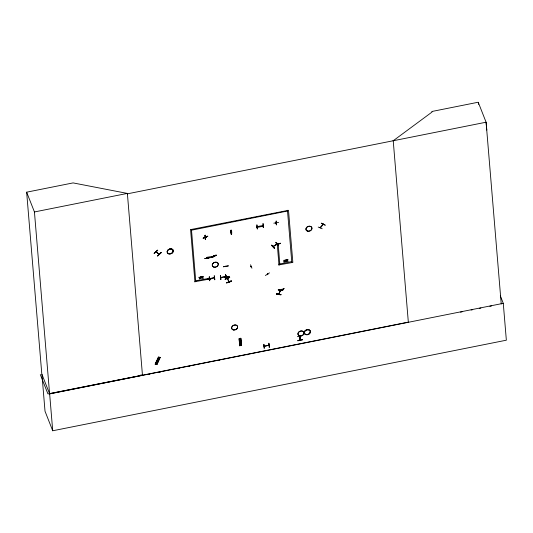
<?xml version="1.0" encoding="UTF-8"?>
<svg xmlns="http://www.w3.org/2000/svg" width="533" height="533" viewBox="0 0 533 533"><rect width="100%" height="100%" fill="white"/><g stroke="black" fill="none" stroke-linecap="round" stroke-linejoin="round"><path stroke-width="0.8" d="M297.401 336.649L302.198 335.597M322.192 228.757L318.221 227.058M207.43 258.518L207.297 258.192M208.789 278.406L209.096 279.052L208.616 278.193M276.38 223.26L276.221 222.627M277.073 243.661C277.426 244.594 272.043 247.439 273.529 246.226M276.72 243.927L276.76 244.267L277.027 243.874M277.113 244.021L276.98 243.561M271.537 245.387L274.242 248.291L274.402 247.972M271.717 245.213L274.422 248.118M155.976 251.596C156.049 252.142 158.814 254.054 159.28 253.901M207.357 258.132L207.224 258.598L207.157 258.192M209.109 278.992L209.003 278.679M276.121 223.041L276.027 222.667M279.026 293.95L278.846 294.303L278.686 293.623M226.585 276.454L226.738 277.073L226.918 276.72M227.091 276.52L227.145 276.92L226.945 276.44M320.619 227.258L320.42 227.145M323.185 224.22L322.991 224.679L322.765 224.24M320.426 227.818L323.324 224.306M299.832 338.382L300.246 337.982M263.249 225.566L263.349 225.199M276.44 293.743L281.024 294.669L276.4 294.123L280.931 294.882M204.985 235.386L205.278 239.297L205.185 235.186M231.275 234.1C230.163 228.797 231.982 228.57 231.702 234.047L231.369 233.934M220.875 279.492L220.555 275.568L220.662 279.565M264.008 344.305L264.341 348.196M267.719 274.209L267.673 274.688L267.306 274.162M281.977 289.745L281.577 289.659L281.857 289.892L281.624 289.266L281.997 289.792L281.87 289.419M299.759 338.082L300.179 337.969M278.233 289.959L282.856 290.498L278.333 289.739M278.706 294.236L280.338 290.398M227.171 276.72L226.738 276.86M155.556 364.279L158.674 357.177M159.76 357.317L156.349 364.479M156.755 364.519L160.18 357.476M269.058 345.244L264.321 346.15M264.681 345.897L264.248 346.363L268.952 345.244M268.519 345.351L268.505 345.004L269.058 345.404L268.839 344.938M205.392 237.238L205.891 237.278L205.718 236.825M231.615 231.988L230.749 232.315L231.608 231.968M231.668 231.995L231.189 232.268L231.069 231.808M209.622 278.686L214.346 277.46M210.069 278.759L209.942 278.273M214.393 277.74L213.96 278.006L213.906 277.5M320.28 227.711L323.071 223.933M323.291 224.34L323.205 224M199.775 277.833L200.495 276.927L199.955 277.973L200.661 278.659L199.788 278.086C198.249 280.151 200.528 277.686 198.889 277.247L199.775 277.833L199.182 277.187M199.382 278.912L199.788 278.086M202.28 277.327L203.006 276.427L202.28 277.327L201.721 276.767M201.394 276.747C203.206 277.013 200.888 278.559 201.894 278.413L202.293 277.586L203.173 278.159L202.433 277.393L203.173 278.159M285.055 260.044L284.642 260.884L285.088 260.124M284.655 261.143L285.242 261.77L284.655 261.143L283.949 262.029L284.475 260.997L283.916 261.95M284.256 261.969L284.689 261.223M286.594 259.824L287.154 260.384L287.907 259.564L287.567 259.544M288.013 261.13L287.167 260.637C285.628 262.702 287.907 260.237 286.268 259.804M286.767 261.47L287.167 260.637M199.955 277.973L200.495 276.927M202.467 277.473L203.006 276.427M285.208 261.69L284.795 260.943L285.368 259.977M284.829 261.03L285.402 260.064M287.873 259.478L287.307 260.444L288.047 261.21M281.477 289.312L281.777 289.519M278.899 294.269L280.578 290.352M227.371 278.532L228.91 281.937L228.63 281.391M228.764 281.664L228.817 281.264L229.11 281.87L227.558 278.419M213.553 255.554L213.793 256.2L213.813 255.74M213.653 255.86L213.786 256.16M225.546 276.687L220.822 277.613L220.649 277.2M264.275 346.203L264.208 345.864M205.878 237.298L205.405 237.378M230.789 232.168L230.669 232.108M214.239 277.44L214.253 277.633M256.806 226.445C257.899 227.464 255.66 227.051 257.066 226.925M256.566 227.185L257.013 226.931M278.239 289.892L282.776 290.645M325.17 225.179L321.286 223.154L325.19 225.119M240.263 345.617L239.677 338.562L240.243 345.631L239.71 345.737L239.11 338.675L240.816 338.255L241.522 345.377L240.996 345.477L241.436 345.351L240.816 338.255L240.436 338.428L241.003 345.484M240.503 338.322L241.376 345.244M239.697 345.73L241.562 345.364M205.285 236.952L205.585 237.725L205.565 237.032M273.536 246.499L273.362 246.073L273.609 246.453M157.608 250.177L154.084 253.422L157.601 250.184M154.23 253.501L157.748 250.27M156.122 251.902L159.267 254.361L158.974 253.748M157.568 255.813L161.079 252.569L157.641 255.96M161.119 252.715L157.601 255.947L161.059 252.549M207.177 258.219L207.384 258.525M277.873 243.434L277.906 243.867L277.979 243.461M323.038 224.673L322.958 224.333M227.384 278.772L225.832 275.095L227.198 278.872L227.718 278.732L227.491 278.146M393.221 140.752L432.01 112.07L431.783 111.504L478.221 102.229L486.089 122.21L486.809 130.099M271.544 245.393L271.697 245.073L274.462 248.138M277.14 243.974L273.143 246.413M278.486 245.347L275.721 242.282L278.426 245.187M269.465 272.863L265.381 275.528M279.865 291.098C286.727 285.915 284.169 289.772 279.845 291.065M158.854 357.137L158.474 357.137L155.203 364.119M156.869 364.579L155.15 364.239L158.561 357.083L160.053 357.376L156.835 364.572L156.449 364.459M156.729 364.472L160.053 357.376L159.68 357.376M273.269 246.712L273.009 246.266M320.566 227.398L320.233 227.791L320.146 227.411M239.137 338.682L239.723 345.737L239.344 338.635M239.657 338.575L240.11 345.611M264.121 348.269L263.795 344.371M205.471 239.257L205.158 235.206M230.769 230.236L231.062 234.167M209.209 276.834L209.516 280.738M276.834 244.214L276.587 243.781M300.172 338.355L299.746 338.402M229.663 277.267L225.066 279.192L229.736 277.44M225.119 279.319L229.71 277.373M227.258 278.246L227.678 278.732L227.411 278.093M226.665 282.783C234.76 278.986 231.175 282.237 226.652 282.743M299.293 336.316L299.633 340.214M299.806 340.067L299.559 336.276M203.193 238.184L207.79 236.272M203.22 238.258L207.75 236.159L203.133 238.058M211.554 256.999L216.151 255.08M211.614 257.153L216.131 255.041M211.601 257.126C219.396 253.368 216.191 256.406 211.541 256.959M250.53 264.774L251.942 268.199M251.103 266.533C250.084 266.707 251.603 267.066 251.103 266.247M250.87 266.866L250.637 266.44L251.263 266.68L250.99 266.247M226.538 276.487L226.738 277.073L227.178 276.867M221.268 277.36L220.875 277.646L220.749 277.14M221.215 277.58L221.235 277.38M225.599 276.52L225.086 276.78L225.046 276.287M231.189 232.248L231.062 231.768M220.862 277.426L225.546 276.534M500.314 295.808L503.279 303.337L506.35 340.194L52.72 430.771L49.649 393.914L41.801 373.973L26.65 192.18L73.081 182.906L127.307 193.412L127.407 193.825M26.65 192.18L34.438 211.954L127.374 193.399L142.491 375.632M190.508 229.616L288.5 210.315L292.844 262.409L278.912 264.928M256.966 227.451L263.409 226.165L263.349 225.406L256.899 226.692L256.866 227.205M206.997 257.286L213.54 256.24L213.6 256.999L207.157 258.292L207.077 257.879M277.113 243.334L278.146 243.388L279.792 263.982M284.049 260.244L284.642 260.884M200.528 277.007L200.181 276.987M225.472 274.602L226.032 278.493L225.699 278.379M194.845 281.717L208.776 279.199L208.709 278.439L195.724 280.764M225.799 278.512L225.372 274.475M239.264 339.294L240.876 338.975M297.754 340.827L302.584 339.841M269.158 347.103L269.491 347.216L268.832 343.199M49.649 393.914L503.279 303.337M148.201 374.492L149.833 374.166M158.801 372.374L160.433 372.047M177.562 368.629L179.188 368.303M188.162 366.511L189.795 366.184M217.524 360.648L219.156 360.321M246.886 354.785L248.518 354.465M460.505 312.131L462.131 311.812M471.092 310.019L472.724 309.693M479.24 308.394L480.873 308.067M489.834 306.282L491.459 305.955M228.337 265.874L223.447 266.773L228.324 265.867M224.32 277.26L229.157 276.307M224.366 277.387L229.21 276.447L224.313 277.233M159.14 254.041L159.427 254.234M205.252 235.353L205.485 239.104M278.652 222.388L273.809 223.18M257.153 228.784L257.486 228.897L256.859 224.873M280.351 243.261C271.583 244.627 276.454 245.267 280.345 243.215M275.561 244.327L280.405 243.414M275.588 244.534L280.418 243.574M209.629 257.499L204.852 258.618L209.676 257.599M209.676 257.459L204.852 258.618M214.419 277.893L206.537 279.412C206.404 280.005 211.914 279.292 211.368 278.433M211.428 278.606L206.591 279.572L211.374 278.473M214.546 279.605L214.879 279.718L214.253 275.694L214.666 279.738M276.174 221.068L276.354 225.006L276.154 221.055M263.275 227.618L263.036 223.514L263.369 227.578M267.573 274.288L267.819 274.555L267.533 274.009M205.511 237.398L205.611 237.725L205.678 237.318M209.629 278.819L209.602 278.339M300.059 336.043L300.419 340.074L300.092 336.163M300.332 336.103L300.679 340.007M268.958 343.325L269.225 347.269M256.979 224.999L257.246 228.91M231.169 230.149L231.429 234.094M226.865 276.707L226.752 276.42M263.309 225.712L263.182 225.232M276.434 293.79L280.958 294.549M227.498 278.799L227.251 278.159M205.571 237.678L205.378 236.892M140.839 374.899L142.458 375.205L47.943 393.92L40.295 374.512M158.221 357.81L159.713 358.096M276.361 223.307L276.387 222.987M156.276 252.262L156.082 251.609M159.214 254.354L159.047 253.741M277.733 243.508L277.906 243.867L277.873 243.474M207.051 258.239L207.224 258.598L207.19 258.205M320.706 227.478L320.353 227.165M225.692 266.38L225.832 266.693L225.726 266.194M209.682 278.812L209.509 278.399M284.795 260.943L285.535 261.716M283.756 260.304L284.509 261.077M199.922 277.893L200.661 278.659M286.561 259.744L287.154 260.384M201.687 276.687L202.254 277.247M228.87 281.91L228.657 281.331M283.962 288.46L280.052 291.384M287.46 210.262L291.804 262.356M287.527 211.021L191.507 230.189M291.738 261.596L278.846 264.168M276.047 222.661L276.361 223.347M275.854 222.701L276.174 223.334M275.841 222.827L275.947 223.027M263.249 225.159L263.482 225.706L263.149 225.419M256.466 226.732L256.639 227.185M280.465 290.065L280.411 290.785L280.291 290.465M280.225 290.112L280.445 290.758L280.105 290.385M278.906 293.616L279.045 293.956M267.433 273.975L267.706 274.682L267.293 274.075M264.541 345.797L264.768 346.237M264.108 345.924L264.335 346.37L264.121 346.064M225.892 266.16L226.072 266.613M225.432 276.247L225.559 276.707L225.379 276.214M213.713 255.487L213.973 256.047M205.771 236.859L205.945 237.272M205.485 236.978L205.771 237.658M241.103 341.979L239.49 342.299M241.163 342.692L239.55 343.019M241.222 343.332L239.61 343.652M241.282 344.045L239.67 344.371M207.244 257.845L207.41 258.205M241.316 344.525L239.71 344.844M213.86 277.553L213.846 277.78M191.447 229.43L195.784 281.524M210.075 278.379L210.169 278.719M209.775 280.711L209.382 276.654M156.316 251.776L156.462 252.142M155.856 251.703L156.002 252.076M158.234 361.121L156.742 360.834M157.901 361.84L156.402 361.554M157.601 362.48L156.109 362.193M157.262 363.2L155.769 362.913M157.035 363.679L155.543 363.393M52.72 430.771L45.012 411.203L41.94 374.339M302.564 339.681L297.687 340.494M478.441 102.802L478.587 104.381M127.307 193.412L127.347 193.839L486.089 122.21L501.233 304.003M393.187 140.326L408.331 322.119L49.589 393.747L34.438 211.954M300.359 336.11L300.685 340.021M277.207 243.574L279.006 265.174M225.499 274.602L225.825 278.512M225.412 274.482L225.765 278.546M220.515 275.461L220.835 279.365M207.09 257.532L207.157 258.292M190.601 229.863L194.945 281.957M231.675 232.135L231.502 231.702L231.728 232.121M231.295 280.951L226.718 282.91L231.295 280.951M168.901 253.875A3.111 2.412 -21.5 0 0 173.252 250.856A3.111 2.412 -21.5 0 0 168.548 249.644A3.111 2.412 -21.5 0 0 168.901 253.875M168.861 253.728A3.085 2.392 -21.5 0 0 173.185 250.737A3.085 2.392 -21.5 0 0 168.515 249.537A3.085 2.392 -21.5 0 0 168.861 253.728A3.111 2.412 -21.5 0 0 173.225 250.776A3.111 2.412 -21.5 0 0 168.515 249.571A3.111 2.412 -21.5 0 0 168.868 253.795M307.634 231.182A3.098 2.399 -21.5 0 0 311.972 228.171A3.098 2.399 -21.5 0 0 307.281 226.965A3.098 2.399 -21.5 0 0 307.634 231.182M307.594 231.049A3.085 2.392 -21.5 0 0 311.912 228.057A3.085 2.392 -21.5 0 0 307.241 226.858A3.085 2.392 -21.5 0 0 307.594 231.049M233.327 329.927A3.098 2.399 -21.5 0 0 237.665 326.916A3.098 2.399 -21.5 0 0 232.974 325.716A3.098 2.399 -21.5 0 0 233.327 329.927M233.287 329.8A3.085 2.392 -21.5 0 0 237.605 326.802A3.085 2.392 -21.5 0 0 232.934 325.603A3.085 2.392 -21.5 0 0 233.287 329.8M306.015 334.651A3.098 2.399 -21.5 0 0 310.353 331.639A3.098 2.399 -21.5 0 0 305.662 330.433A3.098 2.399 -21.5 0 0 306.015 334.651A3.111 2.412 -21.5 0 0 310.339 331.573A3.085 2.392 -21.5 0 0 305.622 330.327A3.085 2.392 -21.5 0 0 305.975 334.517A3.085 2.392 -21.5 0 0 310.293 331.526A3.111 2.412 -21.5 0 0 305.629 330.36A3.111 2.412 -21.5 0 0 305.982 334.591M299.639 335.923A3.098 2.399 -21.5 0 0 303.977 332.912A3.098 2.399 -21.5 0 0 299.286 331.713A3.098 2.399 -21.5 0 0 299.639 335.923M299.593 335.797A3.085 2.392 -21.5 0 0 303.917 332.799A3.085 2.392 -21.5 0 0 299.246 331.599A3.085 2.392 -21.5 0 0 299.593 335.797M213.933 267.126A3.111 2.412 -21.5 0 0 218.29 264.108A3.085 2.392 -21.5 0 0 213.573 262.862A3.085 2.392 -21.5 0 0 213.926 267.06A3.085 2.392 -21.5 0 0 218.244 264.068A3.111 2.412 -21.5 0 0 213.58 262.896A3.111 2.412 -21.5 0 0 213.933 267.126"/></g></svg>
